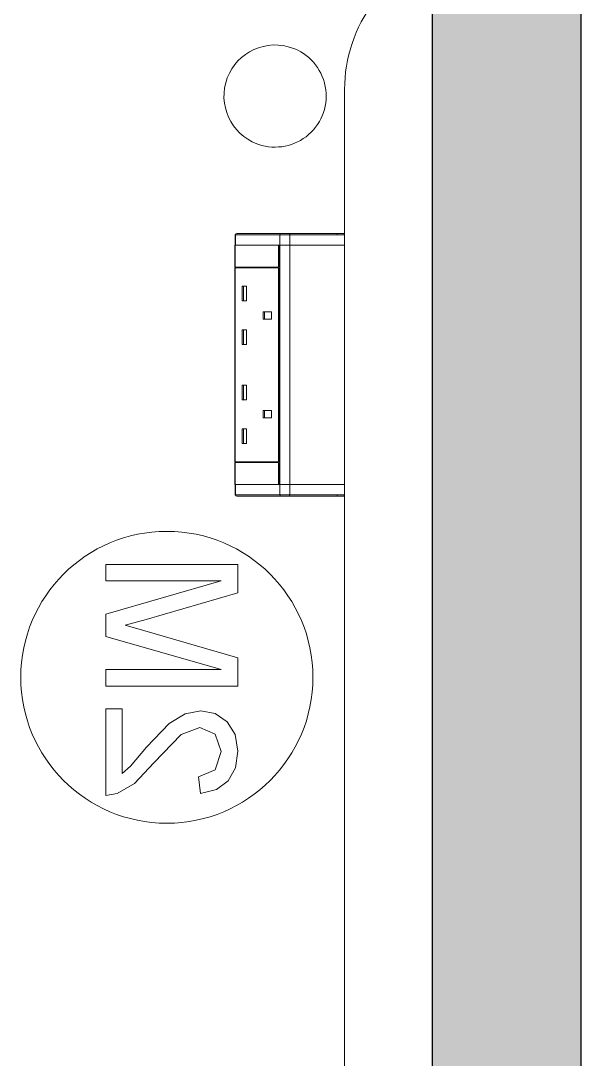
# Model space of a CAD drawing. Header units: millimetres. Extents: x 155927 to 295199, y -4084 to 97293.
# Drawn here: x 180717 to 181101, y 10073 to 10785 of the extents above; entities that cross this region are included whole.
import ezdxf

# ---------------------------------------------------------------- set-up
doc = ezdxf.new("R2010")
doc.units = ezdxf.units.MM
doc.header["$MEASUREMENT"] = 0
for name, color, linetype, lineweight in [('A-WALL-PATT', 7, 'CONTINUOUS', 9), ('I-FURN', 8, 'CONTINUOUS', 9), ('I-WALL', 7, 'CONTINUOUS', 9)]:
    doc.layers.add(name, color=color, linetype=linetype, lineweight=lineweight)

msp = doc.modelspace()

# ---------------------------------------------------------------- hatches: boundary and pattern name
at = {"layer": 'A-WALL-PATT'}
msp.add_hatch(color=256, dxfattribs=at).paths.add_polyline_path([(181100.83, 9369.61), (181100.83, 13505.61), (180998.83, 13505.61), (180998.83, 9369.61)], flags=0)

# ---------------------------------------------------------------- linework, layer by layer
at = {"layer": 'I-FURN'}
for p, q in [((180938.83, 10638.14), (180938.83, 10737.71)), ((180938.83, 10737.71), (180938.83, 10638.14)), ((180863.99, 10638.14), (180863.99, 10631.14)), ((180863.99, 10638.14), (180864.18, 10638.14)), ((180863.99, 10638.14), (180863.99, 10631.14)), ((180863.99, 10631.14), (180863.99, 10638.14)), ((180864.18, 10638.14), (180894.46, 10638.14)), ((180864.18, 10638.14), (180864.18, 10631.14)), ((180864.33, 10638.88), (180864.36, 10638.91)), ((180895.27, 10639.14), (180864.99, 10639.14)), ((180895.27, 10639.14), (180864.99, 10639.14)), ((180894.46, 10638.14), (180901.37, 10638.14)), ((180894.46, 10638.14), (180894.46, 10631.14)), ((180895.27, 10639.14), (180933.84, 10639.14)), ((180900.81, 10639.14), (180895.27, 10639.14)), ((180937.83, 10639.14), (180900.81, 10639.14)), ((180901.37, 10638.14), (180938.83, 10638.14)), ((180901.37, 10638.14), (180901.37, 10631.14)), ((180933.84, 10639.14), (180933.84, 10638.14)), ((180933.84, 10639.14), (180937.83, 10639.14)), ((180938.83, 10638.14), (180938.83, 10631.14)), ((180938.84, 10631.14), (180938.84, 10638.14)), ((180863.79, 10616.08), (180863.79, 10631.08)), ((180863.79, 10631.08), (180893.62, 10631.08)), ((180863.99, 10631.14), (180864.18, 10631.14)), ((180863.99, 10631.04), (180863.99, 10467.14)), ((180864.18, 10631.14), (180894.46, 10631.14)), ((180893.62, 10631.08), (180893.62, 10616.08)), ((180893.82, 10616.08), (180893.82, 10631.04)), ((180893.82, 10631.04), (180894.46, 10631.04)), ((180894.46, 10631.14), (180901.37, 10631.14)), ((180901.37, 10631.04), (180894.46, 10631.04)), ((180894.46, 10631.04), (180894.46, 10467.14)), ((180901.37, 10631.14), (180938.83, 10631.14)), ((180938.83, 10631.04), (180901.37, 10631.04)), ((180901.37, 10631.04), (180901.37, 10467.14)), ((180938.83, 10631.04), (180938.83, 10467.14)), ((180938.84, 10467.14), (180938.84, 10631.04)), ((180893.62, 10616.08), (180863.79, 10616.08)), ((180864.18, 10615.58), (180864.18, 10616.08)), ((180863.79, 10615.58), (180893.62, 10615.58)), ((180863.79, 10482.58), (180863.79, 10615.58)), ((180893.62, 10615.58), (180893.62, 10482.58)), ((180893.82, 10482.58), (180893.82, 10615.58)), ((180868.82, 10602.97), (180868.82, 10592.97)), ((180868.82, 10602.97), (180871.69, 10602.97)), ((180869.56, 10602.97), (180869.56, 10592.97)), ((180871.69, 10602.97), (180871.69, 10592.97)), ((180868.82, 10592.97), (180871.69, 10592.97)), ((180883.16, 10585.47), (180883.16, 10580.47)), ((180888.9, 10585.47), (180883.16, 10585.47)), ((180883.16, 10580.47), (180888.9, 10580.47)), ((180883.9, 10585.47), (180883.9, 10580.47)), ((180888.9, 10580.47), (180888.9, 10585.47)), ((180868.82, 10572.97), (180868.82, 10562.97)), ((180868.82, 10572.97), (180871.69, 10572.97)), ((180869.56, 10572.97), (180869.56, 10562.97)), ((180871.69, 10572.97), (180871.69, 10562.97)), ((180868.82, 10562.97), (180871.69, 10562.97)), ((180868.82, 10535.18), (180868.82, 10525.18)), ((180868.82, 10535.18), (180871.69, 10535.18)), ((180869.56, 10535.18), (180869.56, 10525.18)), ((180871.69, 10535.18), (180871.69, 10525.18)), ((180868.82, 10525.18), (180871.69, 10525.18)), ((180883.16, 10517.68), (180883.16, 10512.68)), ((180883.16, 10517.68), (180888.9, 10517.68)), ((180883.9, 10517.68), (180883.9, 10512.68)), ((180888.9, 10517.68), (180888.9, 10512.68)), ((180883.16, 10512.68), (180888.9, 10512.68)), ((180868.82, 10505.18), (180868.82, 10495.18)), ((180868.82, 10505.18), (180871.69, 10505.18)), ((180869.56, 10505.18), (180869.56, 10495.18)), ((180871.69, 10505.18), (180871.69, 10495.18)), ((180868.82, 10495.18), (180871.69, 10495.18)), ((180863.79, 10482.58), (180893.62, 10482.58)), ((180863.79, 10482.08), (180893.62, 10482.08)), ((180863.79, 10467.08), (180863.79, 10482.08)), ((180864.18, 10482.08), (180864.18, 10482.58)), ((180893.62, 10482.08), (180893.62, 10467.08)), ((180893.82, 10467.14), (180893.82, 10482.08)), ((180893.62, 10467.08), (180863.79, 10467.08)), ((180863.99, 10467.02), (180863.99, 10460.02)), ((180864.18, 10467.02), (180863.99, 10467.02)), ((180863.99, 10467.02), (180863.99, 10460.02)), ((180863.99, 10467.02), (180863.99, 10460.02)), ((180864.18, 10460.02), (180864.18, 10467.02)), ((180894.46, 10467.02), (180864.18, 10467.02)), ((180893.62, 10467.08), (180896.08, 10467.08)), ((180894.46, 10467.14), (180893.82, 10467.14)), ((180894.46, 10467.14), (180901.37, 10467.14)), ((180894.46, 10460.02), (180894.46, 10467.02)), ((180901.37, 10467.02), (180894.46, 10467.02)), ((180901.37, 10467.14), (180938.83, 10467.14)), ((180901.37, 10460.02), (180901.37, 10467.02)), ((180938.83, 10467.02), (180901.37, 10467.02)), ((180938.83, 10460.02), (180938.83, 10467.02)), ((180938.84, 10460.02), (180938.84, 10467.02)), ((180864.18, 10460.02), (180863.99, 10460.02)), ((180894.46, 10460.02), (180864.18, 10460.02)), ((180901.37, 10460.02), (180894.46, 10460.02)), ((180938.83, 10460.02), (180901.37, 10460.02)), ((180933.84, 10460.02), (180933.84, 10459.02)), ((180938.83, 9627.71), (180938.83, 10460.02)), ((180938.83, 10460.02), (180938.83, 9627.71)), ((180864.37, 10459.24), (180864.34, 10459.26)), ((180864.99, 10459.02), (180895.27, 10459.02)), ((180864.99, 10459.02), (180895.27, 10459.02)), ((180933.84, 10459.02), (180895.27, 10459.02)), ((180895.27, 10459.02), (180900.81, 10459.02)), ((180900.81, 10459.02), (180937.83, 10459.02)), ((180937.83, 10459.02), (180933.84, 10459.02)), ((180937.83, 10459.02), (180937.84, 10459.02)), ((180865.68, 10412.27), (180775.27, 10412.27)), ((180775.27, 10412.27), (180775.27, 10400.97)), ((180865.68, 10392.83), (180865.68, 10412.27)), ((180775.27, 10400.97), (180854.38, 10400.97)), ((180854.38, 10400.97), (180775.27, 10378.26)), ((180803.06, 10374.64), (180865.68, 10392.83)), ((180775.27, 10378.26), (180775.27, 10362.94)), ((180788.65, 10370.6), (180803.06, 10374.64)), ((180801.96, 10366.87), (180788.65, 10370.6)), ((180775.27, 10362.94), (180854.38, 10340.23)), ((180865.68, 10348.37), (180801.96, 10366.87)), ((180865.68, 10328.93), (180865.68, 10348.37)), ((180854.38, 10340.23), (180775.27, 10340.23)), ((180775.27, 10340.23), (180775.27, 10328.93)), ((180775.27, 10328.93), (180865.68, 10328.93)), ((180786.57, 10313.39), (180775.27, 10313.39)), ((180775.27, 10313.39), (180775.27, 10254.05)), ((180786.57, 10269), (180786.57, 10313.39)), ((180840.47, 10311.97), (180829.76, 10309.97)), ((180850.33, 10310.11), (180840.47, 10311.97)), ((180858.44, 10304.52), (180850.33, 10310.11)), ((180818.68, 10303.29), (180803.19, 10287.1)), ((180829.76, 10309.97), (180818.68, 10303.29)), ((180863.87, 10295.74), (180858.44, 10304.52)), ((180826.99, 10295.79), (180839.79, 10300.67)), ((180839.79, 10300.67), (180850.15, 10296.07)), ((180850.15, 10296.07), (180854.38, 10284.05)), ((180808.16, 10276.28), (180826.99, 10295.79)), ((180865.68, 10284.29), (180863.87, 10295.74)), ((180803.19, 10287.1), (180792.32, 10274.1)), ((180854.38, 10284.05), (180850.25, 10271.53)), ((180864.05, 10272.93), (180865.68, 10284.29)), ((180795.06, 10262.13), (180808.16, 10276.28)), ((180792.32, 10274.1), (180786.57, 10269)), ((180850.25, 10271.53), (180838.84, 10266.77)), ((180859.17, 10264.13), (180864.05, 10272.93)), ((180783.06, 10255.27), (180795.06, 10262.13)), ((180838.84, 10266.77), (180840.25, 10255.47)), ((180851.18, 10258.21), (180859.17, 10264.13)), ((180775.27, 10254.05), (180783.06, 10255.27)), ((180840.25, 10255.47), (180851.18, 10258.21))]:
    msp.add_line(p, q, dxfattribs=at)
at = {"layer": 'I-FURN', "flags": 128}
for points in [[(180863.99, 10638.14), (180864, 10638.18), (180864, 10638.22), (180864, 10638.26), (180864.01, 10638.3), (180864.01, 10638.34), (180864.02, 10638.38), (180864.03, 10638.41), (180864.05, 10638.45), (180864.06, 10638.49), (180864.07, 10638.53), (180864.09, 10638.56), (180864.11, 10638.6), (180864.13, 10638.63)], [(180900.81, 10639.14), (180900.68, 10639.14), (180900.54, 10639.14), (180900.4, 10639.14), (180900.25, 10639.14), (180900.11, 10639.14), (180899.96, 10639.14), (180899.81, 10639.14), (180899.66, 10639.14), (180899.5, 10639.14), (180899.35, 10639.14), (180899.19, 10639.14), (180899.03, 10639.14), (180898.87, 10639.14), (180898.71, 10639.14), (180898.55, 10639.14), (180898.39, 10639.14), (180898.23, 10639.14), (180898.07, 10639.14), (180897.91, 10639.14), (180897.76, 10639.14), (180897.6, 10639.14), (180897.45, 10639.14), (180897.29, 10639.14), (180897.14, 10639.14), (180896.99, 10639.14), (180896.85, 10639.14), (180896.7, 10639.14), (180896.56, 10639.14), (180896.43, 10639.14), (180896.29, 10639.14), (180896.16, 10639.14), (180896.04, 10639.14), (180895.91, 10639.14), (180895.8, 10639.14), (180895.68, 10639.14), (180895.57, 10639.14), (180895.47, 10639.14), (180895.37, 10639.14), (180895.27, 10639.14)], [(180937.83, 10639.14), (180937.56, 10639.14), (180937.14, 10639.14), (180936.59, 10639.14), (180935.91, 10639.14), (180935.09, 10639.14), (180934.14, 10639.14), (180933.06, 10639.14), (180931.86, 10639.14), (180930.52, 10639.14), (180929.06, 10639.14), (180927.48, 10639.14), (180925.78, 10639.14), (180923.96, 10639.14), (180922.02, 10639.14), (180919.98, 10639.14), (180917.83, 10639.14), (180915.57, 10639.14), (180913.21, 10639.14), (180910.76, 10639.14), (180908.21, 10639.14), (180905.58, 10639.14), (180902.85, 10639.14), (180900.81, 10639.14)], [(180933.84, 10639.14), (180934, 10639.14), (180934.16, 10639.14), (180934.32, 10639.14), (180934.48, 10639.14), (180934.64, 10639.14), (180934.79, 10639.14), (180934.95, 10639.14), (180935.1, 10639.14), (180935.25, 10639.14), (180935.4, 10639.14), (180935.55, 10639.14), (180935.69, 10639.14), (180935.83, 10639.14), (180935.97, 10639.14), (180936.1, 10639.14), (180936.23, 10639.14), (180936.36, 10639.14), (180936.48, 10639.14), (180936.6, 10639.14), (180936.71, 10639.14), (180936.82, 10639.14), (180936.92, 10639.14), (180937.02, 10639.14), (180937.12, 10639.14), (180937.21, 10639.14), (180937.29, 10639.14), (180937.37, 10639.14), (180937.44, 10639.14), (180937.51, 10639.14), (180937.57, 10639.14), (180937.62, 10639.14), (180937.67, 10639.14), (180937.72, 10639.14), (180937.75, 10639.14), (180937.78, 10639.14), (180937.81, 10639.14), (180937.82, 10639.14), (180937.84, 10639.14), (180937.84, 10639.14)], [(180937.84, 10639.14), (180937.84, 10639.14), (180937.83, 10639.14)], [(180937.84, 10639.14), (180937.88, 10639.14), (180937.92, 10639.13), (180937.96, 10639.13), (180938, 10639.12), (180938.04, 10639.12), (180938.08, 10639.11), (180938.12, 10639.1), (180938.16, 10639.09), (180938.19, 10639.07), (180938.23, 10639.06), (180938.27, 10639.04), (180938.3, 10639.02), (180938.34, 10639.01), (180938.37, 10638.98), (180938.41, 10638.96), (180938.44, 10638.94), (180938.47, 10638.91), (180938.5, 10638.89), (180938.53, 10638.86), (180938.56, 10638.83), (180938.59, 10638.8), (180938.61, 10638.77), (180938.64, 10638.74), (180938.66, 10638.71), (180938.68, 10638.68), (180938.7, 10638.64), (180938.72, 10638.61), (180938.74, 10638.57), (180938.76, 10638.54), (180938.77, 10638.5), (180938.79, 10638.46), (180938.8, 10638.42), (180938.81, 10638.39), (180938.82, 10638.35), (180938.83, 10638.31), (180938.83, 10638.27), (180938.84, 10638.23), (180938.84, 10638.19), (180938.84, 10638.15), (180938.84, 10638.14)], [(180864.13, 10459.51), (180864.11, 10459.54), (180864.09, 10459.58), (180864.08, 10459.62), (180864.06, 10459.65), (180864.05, 10459.69), (180864.04, 10459.73), (180864.03, 10459.77), (180864.02, 10459.81), (180864.01, 10459.85), (180864, 10459.89), (180864, 10459.92), (180864, 10459.96), (180863.99, 10460), (180863.99, 10460.02)], [(180938.84, 10460.02), (180938.84, 10459.98), (180938.84, 10459.94), (180938.83, 10459.9), (180938.83, 10459.86), (180938.82, 10459.82), (180938.81, 10459.78), (180938.8, 10459.74), (180938.79, 10459.7), (180938.78, 10459.66), (180938.76, 10459.63), (180938.75, 10459.59), (180938.73, 10459.55), (180938.71, 10459.52), (180938.69, 10459.48), (180938.67, 10459.45), (180938.64, 10459.42), (180938.62, 10459.39), (180938.59, 10459.36), (180938.57, 10459.33), (180938.54, 10459.3), (180938.51, 10459.27), (180938.48, 10459.24), (180938.45, 10459.22), (180938.41, 10459.2), (180938.38, 10459.17), (180938.35, 10459.15), (180938.31, 10459.13), (180938.28, 10459.12), (180938.24, 10459.1), (180938.2, 10459.08), (180938.17, 10459.07), (180938.13, 10459.06), (180938.09, 10459.05), (180938.05, 10459.04), (180938.01, 10459.03), (180937.97, 10459.02), (180937.93, 10459.02), (180937.89, 10459.02), (180937.85, 10459.02), (180937.84, 10459.02)], [(180895.27, 10459.02), (180895.37, 10459.02), (180895.47, 10459.02), (180895.57, 10459.02), (180895.68, 10459.02), (180895.8, 10459.02), (180895.91, 10459.02), (180896.04, 10459.02), (180896.16, 10459.02), (180896.29, 10459.02), (180896.43, 10459.02), (180896.56, 10459.02), (180896.7, 10459.02), (180896.85, 10459.02), (180896.99, 10459.02), (180897.14, 10459.02), (180897.29, 10459.02), (180897.45, 10459.02), (180897.6, 10459.02), (180897.76, 10459.02), (180897.91, 10459.02), (180898.07, 10459.02), (180898.23, 10459.02), (180898.39, 10459.02), (180898.55, 10459.02), (180898.71, 10459.02), (180898.87, 10459.02), (180899.03, 10459.02), (180899.19, 10459.02), (180899.35, 10459.02), (180899.5, 10459.02), (180899.66, 10459.02), (180899.81, 10459.02), (180899.96, 10459.02), (180900.11, 10459.02), (180900.25, 10459.02), (180900.4, 10459.02), (180900.54, 10459.02), (180900.68, 10459.02), (180900.81, 10459.02)], [(180900.81, 10459.02), (180903.59, 10459.02), (180906.29, 10459.02), (180908.9, 10459.02), (180911.43, 10459.02), (180913.85, 10459.02), (180916.18, 10459.02), (180918.41, 10459.02), (180920.54, 10459.02), (180922.55, 10459.02), (180924.46, 10459.02), (180926.24, 10459.02), (180927.91, 10459.02), (180929.46, 10459.02), (180930.89, 10459.02), (180932.19, 10459.02), (180933.36, 10459.02), (180934.41, 10459.02), (180935.32, 10459.02), (180936.1, 10459.02), (180936.75, 10459.02), (180937.27, 10459.02), (180937.64, 10459.02), (180937.83, 10459.02)], [(180937.84, 10459.02), (180937.84, 10459.02), (180937.83, 10459.02), (180937.81, 10459.02), (180937.79, 10459.02), (180937.76, 10459.02), (180937.73, 10459.02), (180937.69, 10459.02), (180937.64, 10459.02), (180937.58, 10459.02), (180937.53, 10459.02), (180937.46, 10459.02), (180937.39, 10459.02), (180937.31, 10459.02), (180937.23, 10459.02), (180937.14, 10459.02), (180937.05, 10459.02), (180936.95, 10459.02), (180936.85, 10459.02), (180936.74, 10459.02), (180936.63, 10459.02), (180936.51, 10459.02), (180936.39, 10459.02), (180936.26, 10459.02), (180936.14, 10459.02), (180936, 10459.02), (180935.87, 10459.02), (180935.73, 10459.02), (180935.58, 10459.02), (180935.44, 10459.02), (180935.29, 10459.02), (180935.14, 10459.02), (180934.99, 10459.02), (180934.83, 10459.02), (180934.68, 10459.02), (180934.52, 10459.02), (180934.36, 10459.02), (180934.2, 10459.02), (180934.04, 10459.02), (180933.88, 10459.02), (180933.84, 10459.02)]]:
    msp.add_lwpolyline(points, dxfattribs=at)
at = {"layer": 'I-FURN'}
for centre, radius, start, end in [((181038.83, 10737.71), 100, 143.1301, 180), ((181038.83, 10737.71), 100, 143.1301, 180), ((180891.25, 10733.26), 35, 75, 255), ((180891.25, 10733.26), 35, 15, 75), ((180891.25, 10733.26), 35, 255, 14.70044), ((180817.14, 10334.99), 100, 90, 270), ((180817.14, 10334.99), 100, 270, 90)]:
    msp.add_arc(centre, radius, start, end, dxfattribs=at)
for centre, major_axis, ratio, start_param, end_param in [((180864.99, 10638.14), (0, 1), 0.819152, 0, 1.570796), ((180895.27, 10638.14), (0, -1), 0.819152, 3.141593, 4.712389), ((180900.81, 10638.14), (0, -1), 0.56467, 1.570796, 3.141593), ((180937.83, 10638.14), (0, -1), 0.998113, 1.570796, 3.141593), ((180864.99, 10460.02), (0, -1), 0.819152, 4.712389, 6.283185), ((180895.27, 10460.02), (0, -1), 0.819152, 4.712389, 6.283185), ((180900.81, 10460.02), (0, -1), 0.56467, 0, 1.570796), ((180937.83, 10460.02), (0, -1), 0.998113, 0, 1.570796)]:
    msp.add_ellipse(centre, major_axis=major_axis, ratio=ratio, start_param=start_param, end_param=end_param, dxfattribs=at)
at = {"layer": 'I-WALL', "lineweight": 30}
for p, q in [((180998.83, 13505.61), (180998.83, 9369.61)), ((181100.83, 9369.61), (181100.83, 13505.61))]:
    msp.add_line(p, q, dxfattribs=at)

doc.saveas('drawing.dxf')
